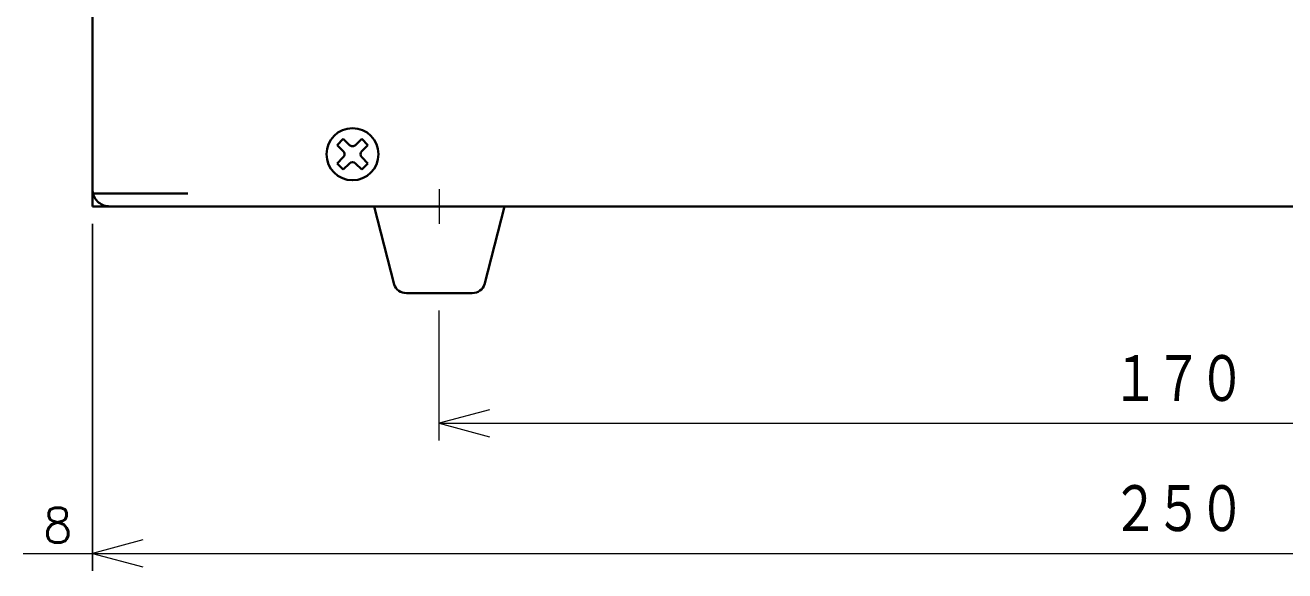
# Model space of a CAD drawing. Header units: millimetres. Extents: x 278 to 1021, y 252 to 691.
# Drawn here: x 542 to 687.3, y 263.3 to 326.2 of the extents above; entities that cross this region are included whole.
import ezdxf

# ---------------------------------------------------------------- set-up
doc = ezdxf.new("R2010")
doc.units = ezdxf.units.MM
doc.layers.get('0').update_dxf_attribs({"lineweight": 30})
doc.layers.add('寸法', color=7, linetype='Continuous', lineweight=15)
doc.styles.add('BIGFONT', font='txt.shx', dxfattribs={"bigfont": 'bigfont'})
doc.styles.get("Standard").update_dxf_attribs({"font": 'txt', "bigfont": 'extfont2.shx'})

# ---------------------------------------------------------------- blocks, each defined once
blk = doc.blocks.new('A$C08AF3280')
for p, q in [((262, 75), (262, -45)), ((262, 59.037), (262, -43.0371)), ((290.2209, -37.9279), (290.928, -37.2208)), ((290.928, -37.2208), (291.6351, -37.9279)), ((293.0493, -37.2209), (292.3422, -37.928)), ((293.7564, -37.928), (293.0493, -37.2209)), ((290.928, -38.635), (290.2209, -37.9279)), ((293.0493, -38.6351), (293.7564, -37.928)), ((290.928, -39.3422), (290.2209, -40.0493)), ((290.2209, -40.0493), (290.928, -40.7564)), ((290.928, -40.7564), (291.6351, -40.0493)), ((292.3422, -40.0492), (293.0493, -40.7563)), ((293.7564, -40.0492), (293.0493, -39.3421)), ((293.0493, -40.7563), (293.7564, -40.0492)), ((262, -43.037), (262.0076, -43.2081)), ((273, -43.5), (262, -43.5)), ((262.0076, -43.2081), (262.0304, -43.3779)), ((262.0304, -43.3779), (262.0681, -43.545)), ((262.0681, -43.545), (262.1206, -43.7083)), ((512, -45), (262, -45)), ((262.1206, -43.7083), (262.1874, -43.8666)), ((262.1874, -43.8666), (262.2679, -44.0185)), ((262.2679, -44.0185), (262.3617, -44.163)), ((262.3617, -44.163), (262.4679, -44.2988)), ((262.4679, -44.2988), (262.5858, -44.425)), ((262.5858, -44.425), (262.7144, -44.5408)), ((262.7144, -44.5408), (262.8528, -44.645)), ((262.8528, -44.645), (263, -44.7371)), ((263, -44.7371), (263.1548, -44.8161)), ((263.1548, -44.8161), (263.316, -44.8816)), ((263.316, -44.8816), (263.4824, -44.9332)), ((263.4824, -44.9332), (263.6527, -44.9702)), ((263.6527, -44.9702), (263.8257, -44.9925)), ((263.8257, -44.9925), (264, -45)), ((264, -45), (510, -45)), ((294.5, -45), (309.5, -45)), ((294.5, -45), (296.8, -54)), ((309.5, -45), (307.2, -54)), ((298.2, -55), (305.8, -55))]:
    blk.add_line(p, q)
blk.add_circle((291.9886, -38.9886), 3)
for centre, radius, start, end in [((290.5744, -38.9886), 0.5, 0, 45), ((290.5744, -38.9886), 0.5, 315, 0), ((291.9886, -37.5744), 0.5, 225, 315), ((293.4028, -38.9886), 0.5, 135, 225), ((291.9886, -40.4028), 0.5, 45, 135), ((298.2, -53.5), 1.5, 199, 270), ((305.8, -53.5), 1.5, 270, 342)]:
    blk.add_arc(centre, radius, start, end)
blk = doc.blocks.new('A$C7CA706F2')
for p, q in [((302, -41), (302, -45)), ((262, -85), (262, -45)), ((302, -70), (302, -55)), ((307.8, -66.45), (302, -68)), ((302, -68), (472, -68)), ((302, -68), (307.8, -69.55)), ((267.8, -81.45), (262, -83)), ((262, -83), (512, -83)), ((262, -83), (267.8, -84.55))]:
    blk.add_line(p, q)
at = {"lineweight": 15}
for p, q in [((262, -45), (262, -85)), ((254, -83), (262, -83))]:
    blk.add_line(p, q, dxfattribs=at)
at = {"style": 'BIGFONT', "width": 0.833}
for s, p in [('１', (379.5, -66)), ('７', (384.5, -66)), ('０', (389.5, -66)), ('２', (379.5, -81)), ('５', (384.5, -81)), ('０', (389.5, -81))]:
    blk.add_text(s, height=6, dxfattribs=at).set_placement(p)
at = {"insert": (258, -79.75), "char_height": 4, "attachment_point": 5}
blk.add_mtext('\\A1;8', dxfattribs=at)

msp = doc.modelspace()

# ---------------------------------------------------------------- block references
msp.add_blockref('A$C08AF3280', (287.76, 350.34))
at = {"layer": '寸法'}
msp.add_blockref('A$C7CA706F2', (287.76, 348.34), dxfattribs=at)

doc.saveas('drawing.dxf')
